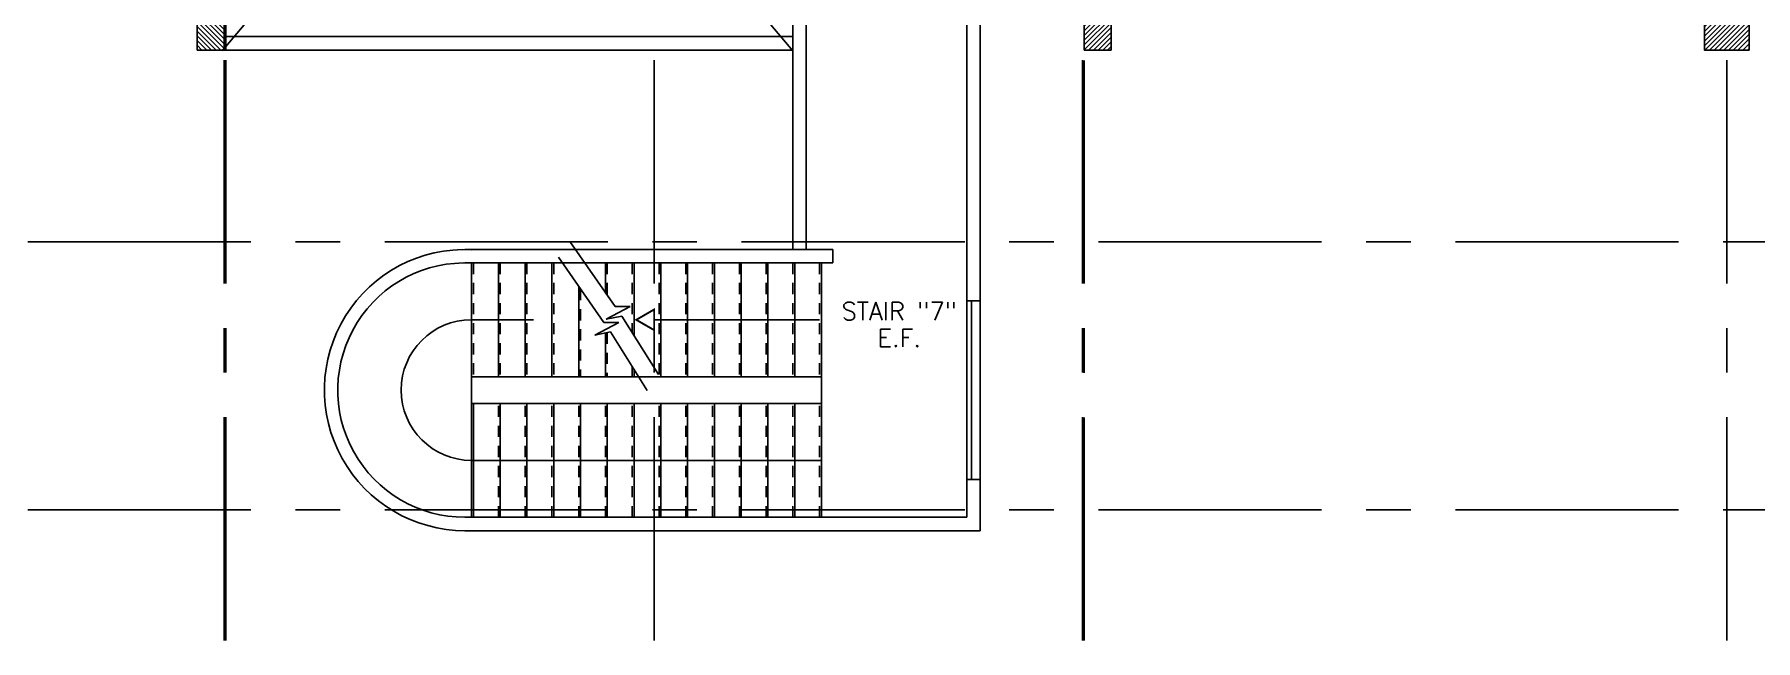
# Model space of a CAD drawing. Extents: x 88808.2 to 88899.2, y 39921.6 to 40001.1.
# Drawn here: x 88849.01 to 88868.29, y 39921.61 to 39928.4 of the extents above; entities that cross this region are included whole.
import ezdxf
from ezdxf.enums import TextEntityAlignment as Align

# ---------------------------------------------------------------- set-up
doc = ezdxf.new("R2010")
doc.units = 0
doc.header["$MEASUREMENT"] = 0
doc.linetypes.add('CENTERX2', pattern=[4, 2.5, -0.5, 0.5, -0.5])
doc.linetypes.add('HIDDEN2', pattern=[0.1875, 0.125, -0.0625])
doc.layers.get('0').update_dxf_attribs({"color": 11, "linetype": 'CONTINUOUS'})
for name, color, linetype in [('AXES', 11, 'CENTERX2'), ('COL', 11, 'CONTINUOUS'), ('HAT', 11, 'CONTINUOUS'), ('RM-NAME', 11, 'CONTINUOUS'), ('ROOF', 11, 'CONTINUOUS'), ('SHAFT', 11, 'CONTINUOUS'), ('STR', 11, 'CONTINUOUS'), ('WALL', 11, 'CONTINUOUS'), ('WIN', 11, 'CONTINUOUS')]:
    doc.layers.add(name, color=color, linetype=linetype)
doc.styles.add('ROMANS', font='ROMANS.shx', dxfattribs={"width": 0.6})

# ---------------------------------------------------------------- blocks, each defined once
blk = doc.blocks.new('C-300')
at = {"layer": 'HAT', "linetype": 'ByBlock', "ltscale": 0.3}
h = blk.add_hatch(dxfattribs=at)
h.set_pattern_fill('ANSI31', color=8, scale=300, style=0)
h.set_pattern_definition([(45, (-258496.182, -82361.005), (-26.5165043, 26.5165043), [])])
h.paths.add_polyline_path([(300, 500), (0, 500), (0, 250), (300, 250)])
h.paths.add_polyline_path([(300, 250), (0, 250), (0, 0), (300, 0)])
at = {"layer": 'COL'}
blk.add_lwpolyline([(0, 500), (300, 500), (300, 0), (0, 0)], close=True, dxfattribs=at)
blk = doc.blocks.new('COL50')
at = {"layer": 'COL'}
blk.add_lwpolyline([(-250, 250), (-250, -250), (250, -250), (250, 250)], close=True, dxfattribs=at)
blk = doc.blocks.new('*X52')
at = {"color": 0}
for p, q in [((73379, 118298), (73831, 118750)), ((73379, 118351), (73778, 118750)), ((73379, 118404), (73725, 118750)), ((73379, 118457), (73672, 118750)), ((73379, 118510), (73619, 118750)), ((73379, 118563), (73566, 118750)), ((73379, 118616), (73513, 118750)), ((73379, 118669), (73460, 118750)), ((73379, 118722), (73407, 118750)), ((73384, 118250), (73879, 118745)), ((73437, 118250), (73879, 118692)), ((73490, 118250), (73879, 118639)), ((73543, 118250), (73879, 118586)), ((73596, 118250), (73879, 118533)), ((73649, 118250), (73879, 118480)), ((73702, 118250), (73879, 118427)), ((73755, 118250), (73879, 118374)), ((73808, 118250), (73879, 118321)), ((73861, 118250), (73879, 118268))]:
    blk.add_line(p, q, dxfattribs=at)

msp = doc.modelspace()

# ---------------------------------------------------------------- linework, layer by layer
for p, q in [((88855.5118, 39925.3544), (88855.0041, 39926.0857)), ((88855.3851, 39925.1762), (88854.8773, 39925.9075)), ((88855.4133, 39925.214), (88855.6821, 39925.3544)), ((88855.5886, 39925.2491), (88855.4133, 39925.214)), ((88855.6821, 39925.3544), (88855.5118, 39925.3544)), ((88855.9978, 39924.5938), (88855.5886, 39925.2491)), ((88855.2865, 39925.0357), (88855.5554, 39925.1762)), ((88855.4618, 39925.0709), (88855.2865, 39925.0357)), ((88855.5554, 39925.1762), (88855.3851, 39925.1762)), ((88855.871, 39924.4156), (88855.4618, 39925.0709))]:
    msp.add_line(p, q)
at = {"layer": 'AXES'}
for p, q in [((88855.9503, 39921.6153), (88855.9503, 40000.4279)), ((88867.9703, 39921.6153), (88867.9703, 40000.4279)), ((88851.1303, 39921.6153), (88851.1303, 40000.0779)), ((88851.1503, 39921.6153), (88851.1503, 40000.0779)), ((88860.7503, 39921.6153), (88860.7503, 40000.0779)), ((88860.7703, 39921.6132), (88860.7703, 40000.0759)), ((88808.9303, 39926.0796), (88876.9703, 39926.0796)), ((88808.9303, 39923.0796), (88876.9703, 39923.0796))]:
    msp.add_line(p, q, dxfattribs=at)
at = {"layer": 'ROOF'}
for p, q in [((88857.5053, 39925.9946), (88857.5053, 39936.0296)), ((88857.6553, 39925.9946), (88857.6553, 39936.0296)), ((88859.4553, 39925.4196), (88859.4553, 39936.0296)), ((88859.6053, 39925.9946), (88859.6053, 39935.9296)), ((88855.7051, 39924.6813), (88855.7051, 39924.5696)), ((88855.7051, 39924.6813), (88855.7051, 39924.5696)), ((88855.7251, 39924.6493), (88855.7251, 39924.5696)), ((88855.7251, 39924.6493), (88855.7251, 39924.5696)), ((88853.9051, 39924.5696), (88853.9051, 39924.2696)), ((88853.9051, 39924.5696), (88857.8251, 39924.5696)), ((88857.8251, 39924.2696), (88857.8251, 39924.5696)), ((88853.9051, 39924.2696), (88857.8251, 39924.2696))]:
    msp.add_line(p, q, dxfattribs=at)
at = {"layer": 'ROOF', "color": 9}
msp.add_line((88851.1503, 39935.9296), (88851.1503, 39928.2296), dxfattribs=at)
at = {"layer": 'SHAFT'}
for p, q in [((88857.5053, 39935.8196), (88851.1103, 39928.2196)), ((88851.1103, 39935.8196), (88857.5053, 39928.2196))]:
    msp.add_line(p, q, dxfattribs=at)
at = {"layer": 'STR'}
for p, q in [((88857.5053, 39928.3796), (88851.1311, 39928.3796)), ((88857.5053, 39928.2296), (88851.1303, 39928.2296)), ((88853.9051, 39925.8446), (88853.9051, 39924.5696)), ((88854.2051, 39925.8446), (88854.2051, 39924.5696)), ((88854.5051, 39925.8446), (88854.5051, 39924.5696)), ((88854.8051, 39925.8446), (88854.8051, 39924.5696)), ((88855.4051, 39925.8446), (88855.4051, 39925.5082)), ((88855.7251, 39925.8446), (88855.7251, 39925.0306)), ((88856.0251, 39925.8446), (88856.0251, 39924.5696)), ((88856.3251, 39925.8446), (88856.3251, 39924.5696)), ((88856.6251, 39925.8446), (88856.6251, 39924.5696)), ((88856.9251, 39925.8446), (88856.9251, 39924.5696)), ((88857.2251, 39925.8446), (88857.2251, 39924.5696)), ((88857.5251, 39925.8446), (88857.5251, 39924.5696)), ((88857.8251, 39925.8446), (88857.8251, 39924.5696)), ((88855.1051, 39925.5795), (88855.1051, 39924.5696)), ((88854.5982, 39925.2071), (88853.9026, 39925.2071)), ((88855.9501, 39925.2071), (88857.8051, 39925.2071)), ((88855.4051, 39925.0595), (88855.4051, 39924.5696)), ((88853.9051, 39922.9946), (88853.9051, 39924.2696)), ((88853.9251, 39922.9946), (88853.9251, 39924.2696)), ((88854.2251, 39922.9946), (88854.2251, 39924.2696)), ((88854.5251, 39922.9946), (88854.5251, 39924.2696)), ((88854.8251, 39922.9946), (88854.8251, 39924.2696)), ((88855.1251, 39922.9946), (88855.1251, 39924.2696)), ((88855.4251, 39922.9946), (88855.4251, 39924.2696)), ((88855.7251, 39922.9946), (88855.7251, 39924.2696)), ((88856.0251, 39922.9946), (88856.0251, 39924.2696)), ((88856.3251, 39922.9946), (88856.3251, 39924.2696)), ((88856.6251, 39922.9946), (88856.6251, 39924.2696)), ((88856.9251, 39922.9946), (88856.9251, 39924.2696)), ((88857.2251, 39922.9946), (88857.2251, 39924.2696)), ((88857.5251, 39922.9946), (88857.5251, 39924.2696)), ((88857.8251, 39922.9946), (88857.8251, 39924.2696)), ((88857.8251, 39923.6321), (88853.9026, 39923.6321))]:
    msp.add_line(p, q, dxfattribs=at)
at = {"layer": 'STR', "linetype": 'HIDDEN2'}
for p, q in [((88851.1504, 39928.3796), (88851.1504, 39928.2296)), ((88851.1504, 39928.3796), (88851.1504, 39928.2296)), ((88853.9251, 39925.8446), (88853.9251, 39924.5696)), ((88854.2251, 39925.8446), (88854.2251, 39924.5696)), ((88854.5251, 39925.8446), (88854.5251, 39924.5696)), ((88854.8251, 39925.8446), (88854.8251, 39924.5696)), ((88855.4251, 39925.8446), (88855.4251, 39925.4794)), ((88855.7051, 39925.8446), (88855.7051, 39925.0626)), ((88856.0051, 39925.8446), (88856.0051, 39924.5696)), ((88856.3051, 39925.8446), (88856.3051, 39924.5696)), ((88856.6051, 39925.8446), (88856.6051, 39924.5696)), ((88856.9051, 39925.8446), (88856.9051, 39924.5696)), ((88857.2051, 39925.8446), (88857.2051, 39924.5696)), ((88857.5051, 39925.8446), (88857.5051, 39924.5696)), ((88857.8051, 39925.8446), (88857.8051, 39924.5696)), ((88855.1251, 39925.5507), (88855.1251, 39924.5696)), ((88855.4251, 39925.0635), (88855.4251, 39924.5696)), ((88853.9051, 39922.9946), (88853.9051, 39924.2696)), ((88853.9251, 39922.9946), (88853.9251, 39924.2696)), ((88854.2051, 39922.9946), (88854.2051, 39924.2696)), ((88854.5051, 39922.9946), (88854.5051, 39924.2696)), ((88854.8051, 39922.9946), (88854.8051, 39924.2696)), ((88855.1051, 39922.9946), (88855.1051, 39924.2696)), ((88855.4051, 39922.9946), (88855.4051, 39924.2696)), ((88855.7051, 39922.9946), (88855.7051, 39924.2696)), ((88856.0051, 39922.9946), (88856.0051, 39924.2696)), ((88856.3051, 39922.9946), (88856.3051, 39924.2696)), ((88856.6051, 39922.9946), (88856.6051, 39924.2696)), ((88856.9051, 39922.9946), (88856.9051, 39924.2696)), ((88857.2051, 39922.9946), (88857.2051, 39924.2696)), ((88857.5051, 39922.9946), (88857.5051, 39924.2696)), ((88857.8051, 39922.9946), (88857.8051, 39924.2696))]:
    msp.add_line(p, q, dxfattribs=at)
at = {"layer": 'STR', "const_width": 0.0215}
msp.add_lwpolyline([(88855.9501, 39925.0916), (88855.9501, 39925.3225), (88855.7501, 39925.2071)], close=True, dxfattribs=at)
at = {"layer": 'STR'}
msp.add_arc((88853.9026, 39924.4196), 0.7875, 90, 270, dxfattribs=at)
at = {"layer": 'WALL'}
for p, q in [((88853.8297, 39925.9946), (88857.9519, 39925.9946)), ((88857.9519, 39925.8446), (88857.9519, 39925.9946)), ((88859.6053, 39925.4196), (88859.6053, 39925.9946)), ((88853.8297, 39925.8446), (88857.9519, 39925.8446)), ((88859.6053, 39925.4196), (88859.4553, 39925.4196)), ((88859.4553, 39922.9946), (88859.4553, 39923.4196)), ((88859.6053, 39923.4196), (88859.4553, 39923.4196)), ((88859.6053, 39922.8446), (88859.6053, 39923.4196)), ((88853.8297, 39922.9946), (88859.4553, 39922.9946)), ((88853.8297, 39922.8446), (88859.6053, 39922.8446))]:
    msp.add_line(p, q, dxfattribs=at)
for radius, start, end in [(1.575, 87.25838, 270), (1.425, 86.96954, 270.00002)]:
    msp.add_arc((88853.8297, 39924.4196), radius, start, end, dxfattribs=at)
at = {"layer": 'WIN'}
for p, q in [((88859.4553, 39923.4196), (88859.4553, 39925.4196)), ((88859.5053, 39923.4196), (88859.5053, 39925.4196)), ((88859.6053, 39923.4196), (88859.6053, 39925.4196))]:
    msp.add_line(p, q, dxfattribs=at)

# ---------------------------------------------------------------- block references
at = {"layer": 'COL', "color": 6, "linetype": 'ByBlock', "ltscale": 0.3, "xscale": -0.001, "yscale": 0.001, "zscale": 0.001}
msp.add_blockref('C-300', (88851.1303, 39928.2296), dxfattribs=at)
msp.add_blockref('C-300', (88851.1303, 39928.2296), dxfattribs=at)
at = {"layer": 'COL', "color": 62, "linetype": 'Continuous', "xscale": 0.001, "yscale": 0.001, "zscale": 0.001}
msp.add_blockref('C-300', (88860.7703, 39928.2296), dxfattribs=at)
at = {"layer": 'COL', "xscale": 0.001, "yscale": 0.001, "zscale": 0.001}
msp.add_blockref('COL50', (88867.9703, 39928.4796), dxfattribs=at)
at = {"layer": 'HAT', "xscale": 0.001, "yscale": 0.001, "zscale": 0.001}
msp.add_blockref('*X52', (88794.341, 39809.9798), dxfattribs=at)

# ---------------------------------------------------------------- texts
at = {"layer": 'RM-NAME', "style": 'ROMANS'}
for s, p in [('STAIR "7"', (88858.6973, 39925.3039)), ('E.F.', (88858.6973, 39925.0039))]:
    msp.add_text(s, height=0.2, dxfattribs=at).set_placement(p, align=Align.MIDDLE)

doc.saveas('drawing.dxf')
